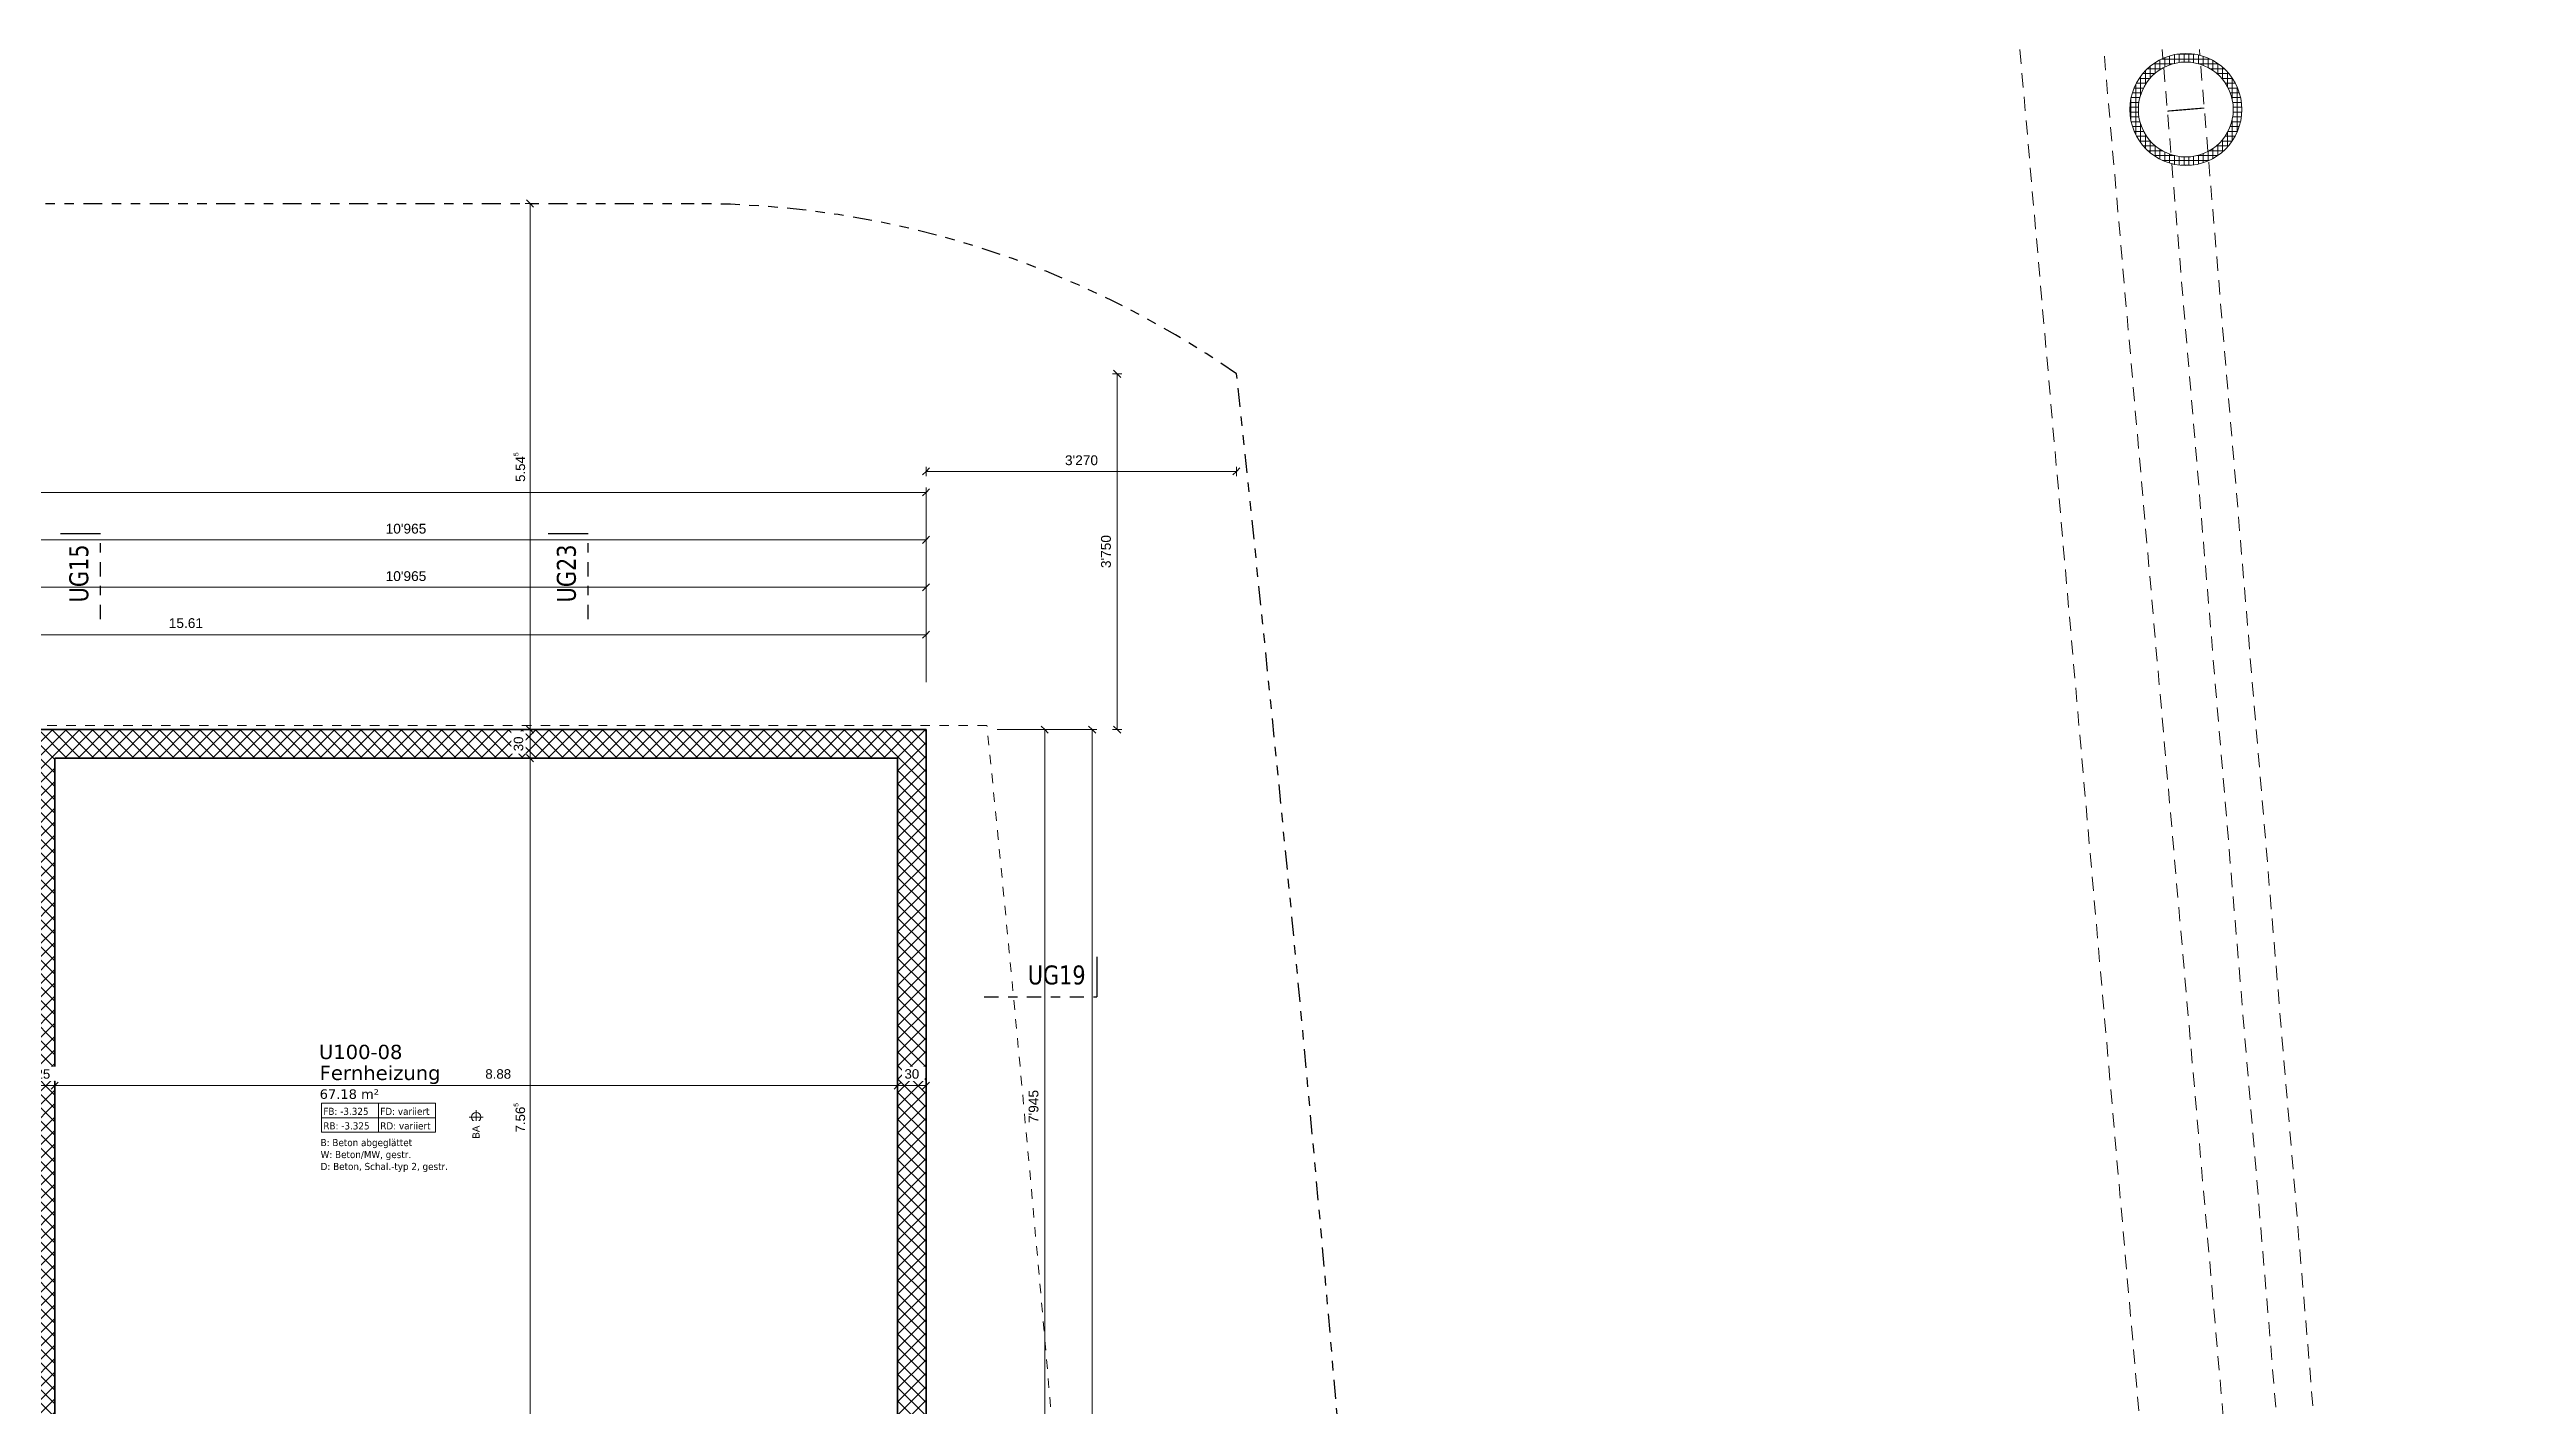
# Model space of a CAD drawing. Header units: metres. Extents: x -86 to 44, y -23 to 39.
# Drawn here: x 16.52 to 42.61, y 24.28 to 38.57 of the extents above; entities that cross this region are included whole.
import ezdxf

# ---------------------------------------------------------------- set-up
doc = ezdxf.new("R2010")
doc.units = ezdxf.units.M
for name, pattern in [('_Grundgrenze_', [0.45, 0.2, -0.05, 0.05, -0.05, 0.05, -0.05]), ('_Schnittlinie_', [0.3, 0.15, -0.05, 0.05, -0.05]), ('_Strichliert - Fein_', [0.15, 0.1, -0.05]), ('_Strichliert - Mittel', [0.25, 0.15, -0.1]), ('Strichpunkt - Weit', [0.5, 0.2, -0.15, 0, -0.15])]:
    doc.linetypes.add(name, pattern=pattern)
for name, color, linetype, lineweight in [('A-____-____-DIMS', 7, 'Continuous', 5), ('A-____-____-DIMS-50', 7, 'Continuous', 5), ('A-____-NOTE-TEXT', 7, 'Continuous', 9), ('A-AREA-____-IDEN', 7, 'Continuous', 5), ('A-GENM-____-MCUT', 7, 'Continuous', 9), ('A-GENM-____-OTLN', 7, 'Continuous', 9), ('A-WALL-____-MCUT', 7, 'Continuous', 35), ('A-WALL-____-PATT', 7, 'Continuous', 35), ('P-PIPE-____-OTLN', 7, 'Continuous', 9)]:
    doc.layers.add(name, color=color, linetype=linetype, lineweight=lineweight)
for name, color, linetype, lineweight, true_color in [('A-DETL-____-OTLN', 5, 'Continuous', 9, 0x0000ff), ('C-PROP-LINE-OTLN', 7, '_Grundgrenze_', 25, 0x800000), ('G-____-____-SYMB', 7, 'Strichpunkt - Weit', 5, 0x008080)]:
    doc.layers.add(name, color=color, linetype=linetype, lineweight=lineweight, true_color=true_color)
doc.styles.add('Arial_1', font='arial.ttf', dxfattribs={"height": 0.1})
doc.styles.add('Arial_2', font='arial.ttf', dxfattribs={"height": 0.075})
doc.styles.add('Arial_B', font='arial.ttf', dxfattribs={"height": 0.103175})
doc.styles.add('Verdana_1', font='verdana.ttf', dxfattribs={"width": 0.8, "height": 0.2})
doc.styles.add('Verdana_2', font='verdana.ttf', dxfattribs={"height": 0.1})
doc.styles.add('Verdana_3', font='verdana.ttf', dxfattribs={"width": 0.9, "height": 0.075})
doc.styles.add('Verdana_4', font='verdana.ttf', dxfattribs={"height": 0.15})
doc.dimstyles.new('SUB_Rohbau', dxfattribs={"dimscale": 0.3048, "dimtxt": 0.102026, "dimasz": 0.246063, "dimexe": 0.164042, "dimexo": 0.0625, "dimgap": 0.123031, "dimtad": 1, "dimdec": 0, "dimlfac": 1000, "dimzin": 0, "dimdsep": 46, "dimtxsty": 'Arial_B', "dimblk1": 'OBLIQUE', "dimblk2": 'OBLIQUE', "dimsah": 1, "dimcen": 0.09, "dimazin": 0, "dimtfac": 1, "dimtdec": 4, "dimtix": 1, "dimtmove": 0, "dimatfit": 3, "dimfxl": 0.164042, "dimfxlon": 1, "dimtvp": 1, "dimtfill": 1, "dimtolj": 1, "dimtzin": 0, "dimarcsym": 2})
doc.dimstyles.new('SUB_Rohbau_Aussen_Vermassung', dxfattribs={"dimscale": 0.3048, "dimtxt": 0.102026, "dimasz": 0.246063, "dimexe": 0.164042, "dimexo": 0.0625, "dimgap": 0.123031, "dimtad": 1, "dimrnd": 0.005, "dimzin": 0, "dimdsep": 46, "dimtxsty": 'Arial_B', "dimblk1": 'OBLIQUE', "dimblk2": 'OBLIQUE', "dimsah": 1, "dimcen": 0.09, "dimazin": 0, "dimtfac": 1, "dimtdec": 4, "dimtix": 1, "dimtmove": 0, "dimatfit": 3, "dimfxl": 1.64042, "dimfxlon": 1, "dimtvp": 1, "dimtfill": 1, "dimtolj": 1, "dimtzin": 0, "dimarcsym": 2})
doc.dimstyles.new('SUB_Rohbau_Aussen_Vermassung_2', dxfattribs={"dimscale": 0.3048, "dimtxt": 0.102026, "dimasz": 0.246063, "dimexe": 0.164042, "dimexo": 0.0625, "dimgap": 0.123031, "dimtad": 1, "dimrnd": 0.005, "dimzin": 0, "dimdsep": 46, "dimtxsty": 'Arial_B', "dimblk1": 'OBLIQUE', "dimblk2": 'OBLIQUE', "dimsah": 1, "dimcen": 0.09, "dimazin": 0, "dimtfac": 1, "dimtdec": 4, "dimtix": 1, "dimtmove": 2, "dimatfit": 3, "dimfxl": 1.64042, "dimfxlon": 1, "dimtvp": 1, "dimtfill": 1, "dimtolj": 1, "dimtzin": 0, "dimarcsym": 2})
doc.dimstyles.new('SUB_Rohbau_Aussen_Vermassung_2_1', dxfattribs={"dimscale": 0.3048, "dimtxt": 0.102026, "dimasz": 0.246063, "dimexe": 0.164042, "dimexo": 0.0625, "dimgap": 0.123031, "dimtad": 1, "dimrnd": 0.005, "dimzin": 0, "dimdsep": 46, "dimtxsty": 'Arial_B', "dimblk1": 'OBLIQUE', "dimblk2": 'OBLIQUE', "dimsah": 1, "dimcen": 0.09, "dimazin": 0, "dimtfac": 1, "dimtdec": 4, "dimtix": 1, "dimtmove": 0, "dimatfit": 3, "dimfxl": 3.28084, "dimfxlon": 1, "dimtvp": 1, "dimtfill": 1, "dimtolj": 1, "dimtzin": 0, "dimarcsym": 2})
doc.dimstyles.new('SUB_Rohbau_fein', dxfattribs={"dimscale": 0.3048, "dimtxt": 0.102026, "dimasz": 0.246063, "dimexe": 0.164042, "dimexo": 0.0625, "dimgap": 0.123031, "dimtad": 1, "dimdec": 1, "dimlfac": 100, "dimrnd": 0.5, "dimdsep": 46, "dimtxsty": 'Arial_1', "dimblk1": 'OBLIQUE', "dimblk2": 'OBLIQUE', "dimsah": 1, "dimcen": 0.09, "dimazin": 0, "dimtfac": 1, "dimtdec": 4, "dimtix": 1, "dimtmove": 0, "dimatfit": 3, "dimfxl": 0.164042, "dimfxlon": 1, "dimtvp": 1, "dimtfill": 1, "dimtolj": 1, "dimtzin": 0, "dimarcsym": 2})
doc.dimstyles.new('SUB_Rohbau_fein_1', dxfattribs={"dimscale": 0.3048, "dimtxt": 0.102026, "dimasz": 0.246063, "dimexe": 0.164042, "dimexo": 0.0625, "dimgap": 0.123031, "dimtad": 1, "dimrnd": 0.005, "dimzin": 0, "dimdsep": 46, "dimtxsty": 'Arial_1', "dimblk1": 'OBLIQUE', "dimblk2": 'OBLIQUE', "dimsah": 1, "dimcen": 0.09, "dimazin": 0, "dimtfac": 1, "dimtdec": 4, "dimtix": 1, "dimtmove": 0, "dimatfit": 3, "dimfxl": 0.164042, "dimfxlon": 1, "dimtvp": 1, "dimtfill": 1, "dimtolj": 1, "dimtzin": 0, "dimarcsym": 2})
doc.dimstyles.new('SUB_Rohbau_fein_2', dxfattribs={"dimscale": 0.3048, "dimtxt": 0.102026, "dimasz": 0.246063, "dimexe": 0.164042, "dimexo": 0.0625, "dimgap": 0.123031, "dimtad": 1, "dimrnd": 0.005, "dimzin": 0, "dimdsep": 46, "dimtxsty": 'Arial_1', "dimblk1": 'OBLIQUE', "dimblk2": 'OBLIQUE', "dimsah": 1, "dimcen": 0.09, "dimazin": 0, "dimtfac": 1, "dimtdec": 4, "dimtix": 1, "dimtmove": 2, "dimatfit": 3, "dimfxl": 0.164042, "dimfxlon": 1, "dimtvp": 1, "dimtfill": 1, "dimtolj": 1, "dimtzin": 0, "dimarcsym": 2})
pattern_1 = [(45, (0, 0), (-0.07071068, 0.07071068), []), (135, (0, 0), (-0.07071068, -0.07071068), [])]

# ---------------------------------------------------------------- blocks, each defined once
blk = doc.blocks.new('Schachtbauwerk - Schachtbauwerk_DN1000-16420422--01_UG_OK_FFB_AF')
at = {"layer": 'A-GENM-____-OTLN'}
h = blk.add_hatch(dxfattribs=at)
h.set_pattern_fill('FP_9', color=256, style=0, pattern_type=2)
h.set_pattern_definition([(0, (-39.024, -37.936), (0, 0.0508), []), (90, (-39.024, -37.936), (-0.0508, 3e-18), [])])
h.paths.add_polyline_path([(0, -0.59), (0.084, -0.584), (0.169, -0.565), (0.245, -0.537), (0.319, -0.496), (0.386, -0.446), (0.446, -0.386), (0.496, -0.319), (0.537, -0.245), (0.566, -0.166), (0.584, -0.084), (0.59, 0), (0.584, 0.084), (0.566, 0.166), (0.537, 0.245), (0.496, 0.319), (0.446, 0.386), (0.386, 0.446), (0.319, 0.496), (0.245, 0.537), (0.166, 0.566), (0.084, 0.584), (0, 0.59), (-0.084, 0.584), (-0.169, 0.565), (-0.245, 0.537), (-0.319, 0.496), (-0.386, 0.446), (-0.446, 0.386), (-0.496, 0.319), (-0.537, 0.245), (-0.566, 0.166), (-0.584, 0.084), (-0.59, 0), (-0.584, -0.084), (-0.566, -0.166), (-0.537, -0.245), (-0.496, -0.319), (-0.446, -0.386), (-0.386, -0.446), (-0.319, -0.496), (-0.245, -0.537), (-0.166, -0.566), (-0.084, -0.584), (0, -0.59)])
h.paths.add_polyline_path([(0, -0.5), (-0.081, -0.493), (-0.156, -0.475), (-0.227, -0.446), (-0.294, -0.405), (-0.354, -0.354), (-0.405, -0.294), (-0.446, -0.226), (-0.476, -0.155), (-0.494, -0.078), (-0.5, 0), (-0.494, 0.078), (-0.476, 0.155), (-0.446, 0.227), (-0.405, 0.294), (-0.354, 0.354), (-0.294, 0.405), (-0.227, 0.446), (-0.152, 0.476), (-0.076, 0.494), (0.003, 0.5), (0.082, 0.493), (0.156, 0.475), (0.227, 0.446), (0.294, 0.405), (0.354, 0.354), (0.405, 0.294), (0.446, 0.226), (0.476, 0.154), (0.494, 0.078), (0.5, 0), (0.494, -0.078), (0.476, -0.155), (0.446, -0.227), (0.405, -0.294), (0.354, -0.354), (0.294, -0.405), (0.227, -0.446), (0.155, -0.476), (0.078, -0.494), (0.041, -0.497)])
at = {"layer": 'A-GENM-____-MCUT'}
for radius, start, end in [(0.59, 360, 180), (0.5, 0, 180), (0.59, 180, 360), (0.5, 180, 0)]:
    blk.add_arc((0, 0), radius, start, end, dxfattribs=at)
blk = doc.blocks.new('Family - ___-13919876--01_UG_OK_FFB_AF')
at = {"layer": 'C-PROP-LINE-OTLN'}
blk.add_line((-69.227, 36.946), (23.307, 36.946), dxfattribs=at)
for centre, radius, start, end in [((23.307, 26.945), 10, 55.1454, 89.9991), ((-457.616, -17.422), 489.47, 3.50279, 6.16601)]:
    blk.add_arc(centre, radius, start, end, dxfattribs=at)
blk = doc.blocks.new('Beschriftung_Räume-SUB - OK_varriert-31033571--01_UG_OK_FFB_AF')
at = {"layer": 'A-AREA-____-IDEN'}
for p, q in [((0, -0.01263), (0.024, -0.01263)), ((0, -0.01875), (0, -0.01263)), ((0.012, -0.01263), (0.012, -0.01875)), ((0.024, -0.01263), (0.024, -0.01875)), ((0, -0.01569), (0.024, -0.01569)), ((0.024, -0.01875), (0, -0.01875))]:
    blk.add_line(p, q, dxfattribs=at)
blk = doc.blocks.new('DIMBLOCK30--01_UG_OK_FFB_AF')
at = {"layer": 'A-____-____-DIMS-50'}
for p, q in [((-69.943, 33.902), (-69.943, 33.952)), ((-69.943, 33.902), (-69.905, 33.939)), ((25.752, 33.902), (25.752, 33.952)), ((25.752, 33.902), (25.789, 33.939)), ((-69.943, 33.902), (-69.98, 33.864)), ((-69.943, 33.902), (25.752, 33.902)), ((-69.943, 33.902), (-69.943, 33.402)), ((25.752, 33.902), (25.714, 33.864)), ((25.752, 33.902), (25.752, 33.402))]:
    blk.add_line(p, q, dxfattribs=at)
at = {"layer": 'A-____-____-DIMS-50', "color": 0, "insert": (-22.45, 34.076), "char_height": 0.10317, "width": 0.48113, "attachment_point": 1, "line_spacing_factor": 0.941778, "style": 'Arial_B', "bg_fill": 3, "box_fill_scale": 1.25, "bg_fill_color": 256, "bg_fill_true_color": 13158600, "bg_fill_transparency": 0}
blk.add_mtext('95.69\\A2\\H0.5x;\\S5^  ;\\H2x;', dxfattribs=at)
blk = doc.blocks.new('_Oblique')
at = {"color": 0, "linetype": 'ByBlock', "lineweight": -2}
blk.add_line((-0.5, -0.5), (0.5, 0.5), dxfattribs=at)
blk = doc.blocks.new('DIMBLOCK48--01_UG_OK_FFB_AF')
at = {"layer": 'A-____-____-DIMS-50'}
for p, q in [((10.142, 32.402), (10.104, 32.364)), ((10.142, 32.402), (10.142, 32.452)), ((10.142, 32.402), (10.179, 32.439)), ((10.142, 32.402), (25.752, 32.402)), ((10.142, 32.402), (10.142, 31.898)), ((25.752, 32.402), (25.714, 32.364)), ((25.752, 32.402), (25.752, 32.452)), ((25.752, 32.402), (25.789, 32.439)), ((25.752, 32.402), (25.752, 31.902))]:
    blk.add_line(p, q, dxfattribs=at)
at = {"layer": 'A-____-____-DIMS-50', "color": 0, "insert": (17.773, 32.576), "char_height": 0.1032, "width": 0.4187, "attachment_point": 1, "line_spacing_factor": 0.941778, "style": 'Arial_B', "bg_fill": 3, "box_fill_scale": 1.25, "bg_fill_color": 256, "bg_fill_true_color": 13158600, "bg_fill_transparency": 0}
blk.add_mtext('15.61', dxfattribs=at)
blk = doc.blocks.new('DIMBLOCK67--01_UG_OK_FFB_AF')
at = {"layer": 'A-____-____-DIMS-50'}
for p, q in [((21.579, 31.102), (21.529, 31.102)), ((21.579, 31.102), (21.542, 31.139)), ((21.579, 23.537), (21.579, 31.102)), ((21.579, 31.102), (21.617, 31.064)), ((21.579, 31.102), (21.629, 31.102)), ((21.579, 23.537), (21.529, 23.537)), ((21.579, 23.537), (21.542, 23.574)), ((21.579, 23.537), (21.617, 23.499)), ((21.579, 23.537), (21.629, 23.537))]:
    blk.add_line(p, q, dxfattribs=at)
at = {"layer": 'A-____-____-DIMS-50', "color": 0, "insert": (21.407, 27.157), "char_height": 0.1, "width": 0.38809, "attachment_point": 1, "rotation": 90, "line_spacing_factor": 0.941778, "style": 'Arial_1', "bg_fill": 3, "box_fill_scale": 1.25, "bg_fill_color": 256, "bg_fill_true_color": 13158600, "bg_fill_transparency": 0}
blk.add_mtext('7.56\\A2\\H0.5x;\\S5^  ;\\H2x;', dxfattribs=at)
blk = doc.blocks.new('DIMBLOCK68--01_UG_OK_FFB_AF')
at = {"layer": 'A-____-____-DIMS-50'}
for p, q in [((21.579, 31.402), (21.529, 31.402)), ((21.579, 31.402), (21.542, 31.439)), ((21.579, 31.102), (21.579, 31.402)), ((21.579, 31.402), (21.617, 31.364)), ((21.579, 31.402), (21.629, 31.402)), ((21.579, 31.102), (21.529, 31.102)), ((21.579, 31.102), (21.542, 31.139)), ((21.579, 31.102), (21.617, 31.064)), ((21.579, 31.102), (21.629, 31.102))]:
    blk.add_line(p, q, dxfattribs=at)
at = {"layer": 'A-____-____-DIMS-50', "color": 0, "insert": (21.407, 31.174), "char_height": 0.1, "width": 0.18609, "attachment_point": 1, "rotation": 90, "line_spacing_factor": 0.941778, "style": 'Arial_1', "bg_fill": 3, "box_fill_scale": 1.25, "bg_fill_color": 256, "bg_fill_true_color": 13158600, "bg_fill_transparency": 0}
blk.add_mtext('30', dxfattribs=at)
blk = doc.blocks.new('DIMBLOCK69--01_UG_OK_FFB_AF')
at = {"layer": 'A-____-____-DIMS-50'}
for p, q in [((21.579, 36.946), (21.529, 36.946)), ((21.579, 36.946), (21.542, 36.983)), ((21.579, 31.402), (21.579, 36.946)), ((21.579, 36.946), (21.617, 36.908)), ((21.579, 36.946), (21.629, 36.946)), ((21.579, 31.402), (21.529, 31.402)), ((21.579, 31.402), (21.542, 31.439)), ((21.579, 31.402), (21.617, 31.364)), ((21.579, 31.402), (21.629, 31.402))]:
    blk.add_line(p, q, dxfattribs=at)
at = {"layer": 'A-____-____-DIMS-50', "color": 0, "insert": (21.407, 34.012), "char_height": 0.1, "width": 0.38809, "attachment_point": 1, "rotation": 90, "line_spacing_factor": 0.941778, "style": 'Arial_1', "bg_fill": 3, "box_fill_scale": 1.25, "bg_fill_color": 256, "bg_fill_true_color": 13158600, "bg_fill_transparency": 0}
blk.add_mtext('5.54\\A2\\H0.5x;\\S5^  ;\\H2x;', dxfattribs=at)
blk = doc.blocks.new('DIMBLOCK70--01_UG_OK_FFB_AF')
at = {"layer": 'A-____-____-DIMS-50'}
for p, q in [((27.502, 31.402), (26.502, 31.402)), ((27.502, 31.402), (27.464, 31.439)), ((27.502, -17.733), (27.502, 31.402)), ((27.502, 31.402), (27.539, 31.364)), ((27.502, 31.402), (27.552, 31.402)), ((27.502, -17.733), (26.502, -17.733)), ((27.502, -17.733), (27.464, -17.696)), ((27.502, -17.733), (27.539, -17.771)), ((27.502, -17.733), (27.552, -17.733))]:
    blk.add_line(p, q, dxfattribs=at)
at = {"layer": 'A-____-____-DIMS-50', "color": 0, "insert": (27.327, 6.634), "char_height": 0.10317, "width": 0.48113, "attachment_point": 1, "rotation": 90, "line_spacing_factor": 0.941778, "style": 'Arial_B', "bg_fill": 3, "box_fill_scale": 1.25, "bg_fill_color": 256, "bg_fill_true_color": 13158600, "bg_fill_transparency": 0}
blk.add_mtext('49.13\\A2\\H0.5x;\\S5^  ;\\H2x;', dxfattribs=at)
blk = doc.blocks.new('DIMBLOCK83--01_UG_OK_FFB_AF')
at = {"layer": 'A-____-____-DIMS-50'}
for p, q in [((27.002, 31.402), (26.952, 31.402)), ((27.002, 31.402), (26.964, 31.439)), ((27.002, 23.457), (27.002, 31.402)), ((27.002, 31.402), (27.039, 31.364)), ((27.002, 31.402), (27.052, 31.402)), ((27.002, 23.457), (26.964, 23.494)), ((27.002, 23.457), (26.952, 23.457)), ((27.002, 23.457), (27.039, 23.419)), ((27.002, 23.457), (27.052, 23.457))]:
    blk.add_line(p, q, dxfattribs=at)
at = {"layer": 'A-____-____-DIMS-50', "color": 0, "insert": (26.832, 27.257), "char_height": 0.1032, "width": 0.41393, "attachment_point": 1, "rotation": 90, "line_spacing_factor": 0.941778, "style": 'Arial_B', "bg_fill": 3, "box_fill_scale": 1.25, "bg_fill_color": 256, "bg_fill_true_color": 13158600, "bg_fill_transparency": 0}
blk.add_mtext("7'945", dxfattribs=at)
blk = doc.blocks.new('DIMBLOCK86--01_UG_OK_FFB_AF')
at = {"layer": 'A-____-____-DIMS-50'}
for p, q in [((25.752, 34.122), (25.714, 34.085)), ((25.752, 34.122), (25.752, 34.172)), ((25.752, 34.122), (25.789, 34.16)), ((25.752, 34.122), (29.022, 34.122)), ((25.752, 34.122), (25.752, 34.072)), ((29.022, 34.122), (28.984, 34.085)), ((29.022, 34.122), (29.022, 34.172)), ((29.022, 34.122), (29.059, 34.16)), ((29.022, 34.122), (29.022, 34.072))]:
    blk.add_line(p, q, dxfattribs=at)
at = {"layer": 'A-____-____-DIMS-50', "color": 0, "insert": (27.215, 34.292), "char_height": 0.1032, "width": 0.41393, "attachment_point": 1, "line_spacing_factor": 0.941778, "style": 'Arial_B', "bg_fill": 3, "box_fill_scale": 1.25, "bg_fill_color": 256, "bg_fill_true_color": 13158600, "bg_fill_transparency": 0}
blk.add_mtext("3'270", dxfattribs=at)
blk = doc.blocks.new('DIMBLOCK87--01_UG_OK_FFB_AF')
at = {"layer": 'A-____-____-DIMS-50'}
for p, q in [((27.764, 35.152), (27.714, 35.152)), ((27.764, 35.152), (27.727, 35.189)), ((27.764, 35.152), (27.764, 31.402)), ((27.764, 35.152), (27.802, 35.114)), ((27.764, 35.152), (27.814, 35.152)), ((27.764, 31.402), (27.714, 31.402)), ((27.764, 31.402), (27.727, 31.439)), ((27.764, 31.402), (27.802, 31.364)), ((27.764, 31.402), (27.814, 31.402))]:
    blk.add_line(p, q, dxfattribs=at)
at = {"layer": 'A-____-____-DIMS-50', "color": 0, "insert": (27.595, 33.104), "char_height": 0.1032, "width": 0.41393, "attachment_point": 1, "rotation": 90, "line_spacing_factor": 0.941778, "style": 'Arial_B', "bg_fill": 3, "box_fill_scale": 1.25, "bg_fill_color": 256, "bg_fill_true_color": 13158600, "bg_fill_transparency": 0}
blk.add_mtext("3'750", dxfattribs=at)
blk = doc.blocks.new('Schnitt - Name _Anfang-23756349--01_UG_OK_FFB_AF')
at = {"layer": 'G-____-____-SYMB', "color": 1, "linetype": 'Continuous', "lineweight": 30, "true_color": 0xff0000}
blk.add_line((0, 0.00843), (0, 0), dxfattribs=at)
blk = doc.blocks.new('DIMBLOCK152--01_UG_OK_FFB_AF')
at = {"layer": 'A-____-____-DIMS-50'}
for p, q in [((16.322, 27.652), (16.322, 27.702)), ((16.322, 27.652), (16.359, 27.689)), ((16.572, 27.652), (16.572, 27.702)), ((16.572, 27.652), (16.609, 27.689)), ((16.322, 27.652), (16.284, 27.614)), ((16.322, 27.652), (16.572, 27.652)), ((16.322, 27.652), (16.322, 27.602)), ((16.572, 27.652), (16.534, 27.614)), ((16.572, 27.652), (16.572, 27.602))]:
    blk.add_line(p, q, dxfattribs=at)
at = {"layer": 'A-____-____-DIMS-50', "color": 0, "insert": (16.369, 27.824), "char_height": 0.1, "width": 0.18609, "attachment_point": 1, "line_spacing_factor": 0.941778, "style": 'Arial_1', "bg_fill": 3, "box_fill_scale": 1.25, "bg_fill_color": 256, "bg_fill_true_color": 13158600, "bg_fill_transparency": 0}
blk.add_mtext('25', dxfattribs=at)
blk = doc.blocks.new('DIMBLOCK153--01_UG_OK_FFB_AF')
at = {"layer": 'A-____-____-DIMS-50'}
for p, q in [((16.572, 27.652), (16.572, 27.702)), ((16.572, 27.652), (16.609, 27.689)), ((25.452, 27.652), (25.452, 27.702)), ((25.452, 27.652), (25.489, 27.689)), ((16.572, 27.652), (16.534, 27.614)), ((16.572, 27.652), (25.452, 27.652)), ((16.572, 27.652), (16.572, 27.602)), ((25.452, 27.652), (25.414, 27.614)), ((25.452, 27.652), (25.452, 27.602))]:
    blk.add_line(p, q, dxfattribs=at)
at = {"layer": 'A-____-____-DIMS-50', "color": 0, "insert": (21.108, 27.824), "char_height": 0.1, "width": 0.32565, "attachment_point": 1, "line_spacing_factor": 0.941778, "style": 'Arial_1', "bg_fill": 3, "box_fill_scale": 1.25, "bg_fill_color": 256, "bg_fill_true_color": 13158600, "bg_fill_transparency": 0}
blk.add_mtext('8.88', dxfattribs=at)
blk = doc.blocks.new('DIMBLOCK154--01_UG_OK_FFB_AF')
at = {"layer": 'A-____-____-DIMS-50'}
for p, q in [((25.452, 27.652), (25.452, 27.702)), ((25.452, 27.652), (25.489, 27.689)), ((25.752, 27.652), (25.752, 27.702)), ((25.752, 27.652), (25.789, 27.689)), ((25.452, 27.652), (25.414, 27.614)), ((25.452, 27.652), (25.752, 27.652)), ((25.452, 27.652), (25.452, 27.602)), ((25.752, 27.652), (25.714, 27.614)), ((25.752, 27.652), (25.752, 27.602))]:
    blk.add_line(p, q, dxfattribs=at)
at = {"layer": 'A-____-____-DIMS-50', "color": 0, "insert": (25.524, 27.824), "char_height": 0.1, "width": 0.18609, "attachment_point": 1, "line_spacing_factor": 0.941778, "style": 'Arial_1', "bg_fill": 3, "box_fill_scale": 1.25, "bg_fill_color": 256, "bg_fill_true_color": 13158600, "bg_fill_transparency": 0}
blk.add_mtext('30', dxfattribs=at)
blk = doc.blocks.new('DIMBLOCK1748--01_UG_OK_FFB_AF')
at = {"layer": 'A-____-____-DIMS-50'}
for p, q in [((14.787, 32.902), (14.749, 32.864)), ((14.787, 32.902), (14.787, 32.952)), ((14.787, 32.902), (14.824, 32.939)), ((14.787, 32.902), (25.752, 32.902)), ((14.787, 32.902), (14.787, 32.852)), ((25.752, 32.902), (25.714, 32.864)), ((25.752, 32.902), (25.752, 32.952)), ((25.752, 32.902), (25.789, 32.939)), ((25.752, 32.902), (25.752, 32.402))]:
    blk.add_line(p, q, dxfattribs=at)
at = {"layer": 'A-____-____-DIMS-50', "color": 0, "insert": (20.058, 33.071), "char_height": 0.1032, "width": 0.50721, "attachment_point": 1, "line_spacing_factor": 0.941778, "style": 'Arial_B', "bg_fill": 3, "box_fill_scale": 1.25, "bg_fill_color": 256, "bg_fill_true_color": 13158600, "bg_fill_transparency": 0}
blk.add_mtext("10'965", dxfattribs=at)
blk = doc.blocks.new('DIMBLOCK1769--01_UG_OK_FFB_AF')
at = {"layer": 'A-____-____-DIMS-50'}
for p, q in [((14.787, 33.402), (14.787, 33.452)), ((14.787, 33.402), (14.824, 33.439)), ((25.752, 33.402), (25.752, 33.452)), ((25.752, 33.402), (25.789, 33.439)), ((14.787, 33.402), (14.749, 33.364)), ((14.787, 33.402), (25.752, 33.402)), ((14.787, 33.402), (14.787, 33.352)), ((25.752, 33.402), (25.714, 33.364)), ((25.752, 33.402), (25.752, 32.902))]:
    blk.add_line(p, q, dxfattribs=at)
at = {"layer": 'A-____-____-DIMS-50', "color": 0, "insert": (20.058, 33.571), "char_height": 0.1032, "width": 0.50721, "attachment_point": 1, "line_spacing_factor": 0.941778, "style": 'Arial_B', "bg_fill": 3, "box_fill_scale": 1.25, "bg_fill_color": 256, "bg_fill_true_color": 13158600, "bg_fill_transparency": 0}
blk.add_mtext("10'965", dxfattribs=at)

msp = doc.modelspace()

# ---------------------------------------------------------------- hatches: boundary and pattern name
at = {"layer": 'A-WALL-____-PATT', "lineweight": 9}
h = msp.add_hatch(dxfattribs=at)
h.set_pattern_fill('FP_1', color=256, style=0, pattern_type=2)
h.set_pattern_definition(pattern_1)
h.paths.add_polyline_path([(-8.343, 31.1016), (25.752, 31.1016), (25.752, 31.4016), (-15.988, 31.4016), (-15.988, 31.1016), (-8.8484, 31.1016)])
h = msp.add_hatch(dxfattribs=at)
h.set_pattern_fill('FP_1', color=256, style=0, pattern_type=2)
h.set_pattern_definition(pattern_1)
h.paths.add_polyline_path([(16.322, 23.1608), (16.572, 23.1608), (16.572, 31.1016), (16.322, 31.1016), (16.322, 23.2755)])
h = msp.add_hatch(dxfattribs=at)
h.set_pattern_fill('FP_1', color=256, style=0, pattern_type=2)
h.set_pattern_definition(pattern_1)
h.paths.add_polyline_path([(25.752, 1.2166), (25.752, 31.1016), (25.452, 31.1016), (25.452, 1.2166)])

# ---------------------------------------------------------------- linework, layer by layer
at = {"layer": 'A-____-NOTE-TEXT', "lineweight": 5}
for p, q in [((20.937, 27.3191), (21.087, 27.3191)), ((21.012, 27.3941), (21.012, 27.2441))]:
    msp.add_line(p, q, dxfattribs=at)
msp.add_circle((21.012, 27.3191), 0.05, dxfattribs=at)
at = {"layer": 'A-DETL-____-OTLN', "color": 133, "linetype": '_Strichliert - Fein_', "true_color": 0x4cc3d9}
msp.add_line((26.3929, 31.4456), (-69.9025, 31.4456), dxfattribs=at)
msp.add_arc((-457.616, -17.4222), 486.4697, 3.502846, 5.765304, dxfattribs=at)
at = {"layer": 'A-WALL-____-MCUT'}
for p, q in [((25.752, 31.4016), (-69.9425, 31.4016)), ((25.752, -2.3534), (25.752, 31.4016)), ((16.572, 23.5366), (16.572, 31.1016)), ((16.572, 31.1016), (25.452, 31.1016)), ((25.452, 31.1016), (25.452, 23.5366))]:
    msp.add_line(p, q, dxfattribs=at)
at = {"layer": 'P-PIPE-____-OTLN', "color": 253, "linetype": '_Strichliert - Mittel', "true_color": 0x999999}
for p, q in [((37.2759, 38.568), (40.8488, -2.3229)), ((41.7255, -2.2463), (38.1593, 38.568)), ((38.7753, 38.568), (38.7831, 38.4746)), ((38.7912, 38.3783), (38.8679, 37.4613)), ((39.1718, 38.5063), (39.1667, 38.568)), ((39.2565, 37.4942), (39.1798, 38.4112)), ((38.8758, 37.3662), (42.2239, -2.6593)), ((42.6126, -2.6276), (39.2645, 37.3979))]:
    msp.add_line(p, q, dxfattribs=at)
for ratio, start_param, end_param in [(0.0052328, 1.5707963, 3.1415927), (0.0038353, 2.9171935, 3.1415927), (0.0038353, 3.1415927, 3.36599), (0.0052328, 3.1415927, 3.3659897), (0.0038353, 2.6927943, 2.9171932), (0.0038353, 3.3659921, 3.5903874), (0.0052328, 3.3659921, 3.5903868), (0.0038353, 2.4683952, 2.6927937), (0.0038353, 3.5903916, 3.8147851), (0.0052328, 3.5903916, 3.8147842), (0.0038353, 2.2439959, 2.4683942), (0.0038353, 3.8147911, 4.039183), (0.0052328, 3.8147911, 4.0391819), (0.0038353, 2.0195966, 2.2439948), (0.0038353, 4.0391906, 4.2635814), (0.0052328, 4.0391906, 4.26358), (0.0038353, 1.7951972, 2.0195953), (0.0038353, 4.26359, 4.4879801), (0.0052328, 4.26359, 4.4879787), (0.0038353, 1.5707978, 1.7951958), (0.0038353, 4.4879895, 4.7123794), (0.0052328, 4.4879895, 4.7123779), (0.0052328, 0, 1.5707963), (0.0038353, 1.3463983, 1.5707963), (0.0038353, 4.712389, 4.9367791), (0.0052328, 4.712389, 4.9367776), (0.0038353, 1.1219987, 1.3463969), (0.0038353, 4.9367885, 5.1611793), (0.0052328, 4.9367885, 5.1611779), (0.0038353, 0.8975991, 1.1219974), (0.0038353, 5.1611879, 5.3855799), (0.0052328, 5.1611879, 5.3855787), (0.0038353, 0.6731993, 0.8975979), (0.0038353, 5.3855874, 5.6099809), (0.0052328, 5.3855874, 5.60998), (0.0038353, 0.4487996, 0.6731984), (0.0038353, 5.6099869, 5.8343822), (0.0052328, 5.6099869, 5.8343815), (0.0038353, 0.2243998, 0.448799), (0.0038353, 5.8343864, 6.0587837), (0.0052328, 5.8343864, 6.0587834), (0.0052328, 6.0587883, 6.2831853), (0.0038353, 0, 0.2243991), (0.0038353, 6.058788, 6.2831853)]:
    msp.add_ellipse((39.0239, 37.9355), major_axis=(0.1943, 0.0163), ratio=ratio, start_param=start_param, end_param=end_param, dxfattribs=at)

# ---------------------------------------------------------------- block references
at = {"layer": 'A-AREA-____-IDEN', "xscale": 49.99999999999998, "yscale": 49.99999999999998, "zscale": 49.99999999999998}
msp.add_blockref('Beschriftung_Räume-SUB - OK_varriert-31033571--01_UG_OK_FFB_AF', (19.3821, 28.0969), dxfattribs=at)
at = {"layer": 'A-GENM-____-MCUT'}
msp.add_blockref('Schachtbauwerk - Schachtbauwerk_DN1000-16420422--01_UG_OK_FFB_AF', (39.0238, 37.9362), dxfattribs=at)
at = {"layer": 'C-PROP-LINE-OTLN'}
msp.add_blockref('Family - ___-13919876--01_UG_OK_FFB_AF', (0, 0), dxfattribs=at)

# ---------------------------------------------------------------- texts
at = {"layer": 'A-AREA-____-IDEN', "attachment_point": 1}
for s, insert, char_height, width, style in [('U100-08', (19.3553, 28.0812), 0.15, 1.074261, 'Verdana_4'), ('Fernheizung', (19.3624, 27.8601), 0.15, 1.511181, 'Verdana_4'), ('67.18 m²', (19.3629, 27.6116), 0.1, 0.817721, 'Verdana_2'), ('FB: -3.325', (19.4016, 27.4175), 0.075, 0.624114, 'Verdana_3'), ('FD: variiert', (20.0016, 27.4175), 0.075, 0.667405, 'Verdana_3'), ('RB: -3.325', (19.4016, 27.2644), 0.075, 0.638544, 'Verdana_3'), ('RD: variiert', (20.0016, 27.2644), 0.075, 0.681835, 'Verdana_3'), ('W: Beton/MW, gestr.', (19.3728, 26.9625), 0.075, 1.237405, 'Verdana_3'), ('B: Beton abgeglättet', (19.3728, 27.0882), 0.075, 1.212151, 'Verdana_3'), ('D: Beton, Schal.-typ 2, gestr.', (19.3728, 26.8368), 0.075, 1.73886, 'Verdana_3')]:
    msp.add_mtext(s, dxfattribs=dict(at, insert=insert, char_height=char_height, width=width, style=style))

# ---------------------------------------------------------------- next in the draw order: texts
at = {"layer": 'A-____-NOTE-TEXT', "lineweight": 5, "insert": (20.9723, 27.0903), "char_height": 0.075, "width": 0.168354, "attachment_point": 1, "rotation": 90, "style": 'Arial_2', "bg_fill": 3, "box_fill_scale": 1.25, "bg_fill_color": 256, "bg_fill_true_color": 13158600, "bg_fill_transparency": 0}
msp.add_mtext('BA', dxfattribs=at)

# ---------------------------------------------------------------- next in the draw order: dimensions: what is measured, and where the dimension line sits
at = {"layer": 'A-____-____-DIMS'}
dim = msp.add_linear_dim(base=(25.752, 33.9016), p1=(-69.9425, 33.4016), p2=(25.752, 33.4016), text='\\A1;95.69\\Q;{\\A1;{\\H0.5x;\\S5^ ;}}', dimstyle='SUB_Rohbau_Aussen_Vermassung_2', override={"dimpost": '<>', "dimfxl": 95.694512}, dxfattribs=at)
dim.commit()
dim.dimension.update_dxf_attribs({"geometry": 'DIMBLOCK30--01_UG_OK_FFB_AF', "text_midpoint": (-22.2096, 34.0075), "dimtype": 160})
for base, p1, p2, dimstyle, override, picture, middle in [((25.752, 32.4016), (10.142, 31.8977), (25.752, 31.9016), 'SUB_Rohbau_Aussen_Vermassung', {"dimpost": '<>', "dimfxl": 15.61}, 'DIMBLOCK48--01_UG_OK_FFB_AF', (17.947, 32.4917)), ((16.572, 27.6516), (16.322, 27.7016), (16.572, 27.7016), 'SUB_Rohbau_fein', {"dimpost": '<>', "dimfxl": 0.25}, 'DIMBLOCK152--01_UG_OK_FFB_AF', (16.447, 27.7401))]:
    dim = msp.add_linear_dim(base=base, p1=p1, p2=p2, dimstyle=dimstyle, override=override, dxfattribs=at)
    dim.commit()
    dim.dimension.update_dxf_attribs({"geometry": picture, "text_midpoint": middle})
for base, p1, p2, text, dimstyle, override, picture, middle in [((27.502, 31.4016), (26.502, -17.7334), (26.502, 31.4016), '\\A1;49.13\\Q;{\\A1;{\\H0.5x;\\S5^ ;}}', 'SUB_Rohbau_Aussen_Vermassung_2_1', {"dimpost": '<>', "dimfxl": 49.135001}, 'DIMBLOCK70--01_UG_OK_FFB_AF', (27.4118, 6.8341)), ((21.5792, 31.1016), (21.5292, 23.5366), (21.5292, 31.1016), '\\A1;7.56\\Q;{\\A1;{\\H0.5x;\\S5^ ;}}', 'SUB_Rohbau_fein_1', {"dimpost": '<>', "dimfxl": 7.565001}, 'DIMBLOCK67--01_UG_OK_FFB_AF', (21.4907, 27.3191))]:
    dim = msp.add_linear_dim(base=base, p1=p1, p2=p2, angle=90, text=text, dimstyle=dimstyle, override=override, dxfattribs=at)
    dim.commit()
    dim.dimension.update_dxf_attribs({"geometry": picture, "text_midpoint": middle})

# ---------------------------------------------------------------- next in the draw order: linework, layer by layer
at = {"layer": 'G-____-____-SYMB', "color": 1, "linetype": '_Schnittlinie_', "lineweight": 30, "true_color": 0xff0000}
for p, q in [((17.0552, 32.5672), (17.0552, 33.469)), ((22.1922, 32.5672), (22.1922, 33.469))]:
    msp.add_line(p, q, dxfattribs=at)

# ---------------------------------------------------------------- next in the draw order: block references
at = {"layer": 'G-____-____-SYMB', "color": 1, "linetype": 'Continuous', "lineweight": 30, "true_color": 0xff0000, "extrusion": (0, 0, -1), "xscale": 49.99999999999998, "yscale": 49.99999999999998, "zscale": 49.99999999999998, "rotation": 270.0000000000002}
for p in [(-17.0552, 33.469), (-22.1922, 33.469)]:
    msp.add_blockref('Schnitt - Name _Anfang-23756349--01_UG_OK_FFB_AF', p, dxfattribs=at)
at = {"layer": 'G-____-____-SYMB', "color": 1, "linetype": 'Continuous', "lineweight": 30, "true_color": 0xff0000, "extrusion": (0, 0, -1), "xscale": 49.99999999999998, "yscale": 49.99999999999998, "zscale": 49.99999999999998}
msp.add_blockref('Schnitt - Name _Anfang-23756349--01_UG_OK_FFB_AF', (-27.5491, 28.5866), dxfattribs=at)

# ---------------------------------------------------------------- next in the draw order: texts
at = {"layer": 'G-____-____-SYMB', "color": 1, "linetype": 'Continuous', "true_color": 0xff0000, "char_height": 0.2, "width": 0.740759, "attachment_point": 1, "rotation": 90, "style": 'Verdana_1'}
for s, insert in [('UG15', (16.7248, 32.7428)), ('UG23', (21.8617, 32.7428))]:
    msp.add_mtext(s, dxfattribs=dict(at, insert=insert))

# ---------------------------------------------------------------- next in the draw order: dimensions: what is measured, and where the dimension line sits
at = {"layer": 'A-____-____-DIMS'}
dim = msp.add_linear_dim(base=(29.022, 34.1221), p1=(25.752, 34.0721), p2=(29.022, 34.1721), dimstyle='SUB_Rohbau', override={"dimpost": '<>', "dimfxl": 3.271529}, dxfattribs=at)
dim.commit()
dim.dimension.update_dxf_attribs({"geometry": 'DIMBLOCK86--01_UG_OK_FFB_AF', "text_midpoint": (27.387, 34.2123)})
for base, p1, p2, dimstyle, override, picture, middle in [((21.5792, 31.4016), (21.5292, 31.1016), (21.5292, 31.4016), 'SUB_Rohbau_fein', {"dimpost": '<>', "dimfxl": 0.3}, 'DIMBLOCK68--01_UG_OK_FFB_AF', (21.4906, 31.2516)), ((27.002, 31.4016), (26.952, 23.4566), (26.952, 31.4016), 'SUB_Rohbau', {"dimpost": '<>', "dimfxl": 7.944997}, 'DIMBLOCK83--01_UG_OK_FFB_AF', (26.9118, 27.4291))]:
    dim = msp.add_linear_dim(base=base, p1=p1, p2=p2, angle=90, dimstyle=dimstyle, override=override, dxfattribs=at)
    dim.commit()
    dim.dimension.update_dxf_attribs({"geometry": picture, "text_midpoint": middle})
dim = msp.add_linear_dim(base=(25.452, 27.6516), p1=(16.572, 27.7016), p2=(25.452, 27.7016), dimstyle='SUB_Rohbau_fein_2', override={"dimpost": '<>', "dimfxl": 8.88}, dxfattribs=at)
dim.commit()
dim.dimension.update_dxf_attribs({"geometry": 'DIMBLOCK153--01_UG_OK_FFB_AF', "text_midpoint": (21.2704, 27.7569), "dimtype": 160})

# ---------------------------------------------------------------- next in the draw order: linework, layer by layer
at = {"layer": 'G-____-____-SYMB', "color": 1, "linetype": '_Schnittlinie_', "lineweight": 30, "true_color": 0xff0000}
msp.add_line((26.3649, 28.5866), (27.5491, 28.5866), dxfattribs=at)

# ---------------------------------------------------------------- next in the draw order: texts
at = {"layer": 'G-____-____-SYMB', "color": 1, "linetype": 'Continuous', "true_color": 0xff0000, "insert": (26.8229, 28.917), "char_height": 0.2, "width": 0.740759, "attachment_point": 1, "style": 'Verdana_1'}
msp.add_mtext('UG19', dxfattribs=at)

# ---------------------------------------------------------------- next in the draw order: dimensions: what is measured, and where the dimension line sits
at = {"layer": 'A-____-____-DIMS'}
dim = msp.add_linear_dim(base=(21.5792, 36.9456), p1=(21.5292, 31.4016), p2=(21.5292, 36.9456), angle=90, text='\\A1;5.54\\Q;{\\A1;{\\H0.5x;\\S5^ ;}}', dimstyle='SUB_Rohbau_fein_1', override={"dimpost": '<>', "dimfxl": 5.544016}, dxfattribs=at)
dim.commit()
dim.dimension.update_dxf_attribs({"geometry": 'DIMBLOCK69--01_UG_OK_FFB_AF', "text_midpoint": (21.4909, 34.1736)})
dim = msp.add_linear_dim(base=(27.7644, 31.4016), p1=(27.8144, 35.1516), p2=(27.7144, 31.4016), angle=90, dimstyle='SUB_Rohbau', override={"dimpost": '<>', "dimfxl": 3.751336}, dxfattribs=at)
dim.commit()
dim.dimension.update_dxf_attribs({"geometry": 'DIMBLOCK87--01_UG_OK_FFB_AF', "text_midpoint": (27.6742, 33.2766)})
dim = msp.add_linear_dim(base=(25.752, 27.6516), p1=(25.452, 27.7016), p2=(25.752, 27.7016), dimstyle='SUB_Rohbau_fein', override={"dimpost": '<>', "dimfxl": 0.3}, dxfattribs=at)
dim.commit()
dim.dimension.update_dxf_attribs({"geometry": 'DIMBLOCK154--01_UG_OK_FFB_AF', "text_midpoint": (25.602, 27.7401)})

# ---------------------------------------------------------------- next in the draw order: dimensions: what is measured, and where the dimension line sits
dim = msp.add_linear_dim(base=(25.752, 32.9016), p1=(14.787, 32.8516), p2=(25.752, 32.4016), dimstyle='SUB_Rohbau', override={"dimpost": '<>', "dimfxl": 10.97423}, dxfattribs=at)
dim.commit()
dim.dimension.update_dxf_attribs({"geometry": 'DIMBLOCK1748--01_UG_OK_FFB_AF', "text_midpoint": (20.2695, 32.9918)})

# ---------------------------------------------------------------- next in the draw order: dimensions: what is measured, and where the dimension line sits
dim = msp.add_linear_dim(base=(25.752, 33.4016), p1=(14.787, 33.3516), p2=(25.752, 32.9016), dimstyle='SUB_Rohbau', override={"dimpost": '<>', "dimfxl": 10.97423}, dxfattribs=at)
dim.commit()
dim.dimension.update_dxf_attribs({"geometry": 'DIMBLOCK1769--01_UG_OK_FFB_AF', "text_midpoint": (20.2695, 33.4918)})

doc.saveas('drawing.dxf')
